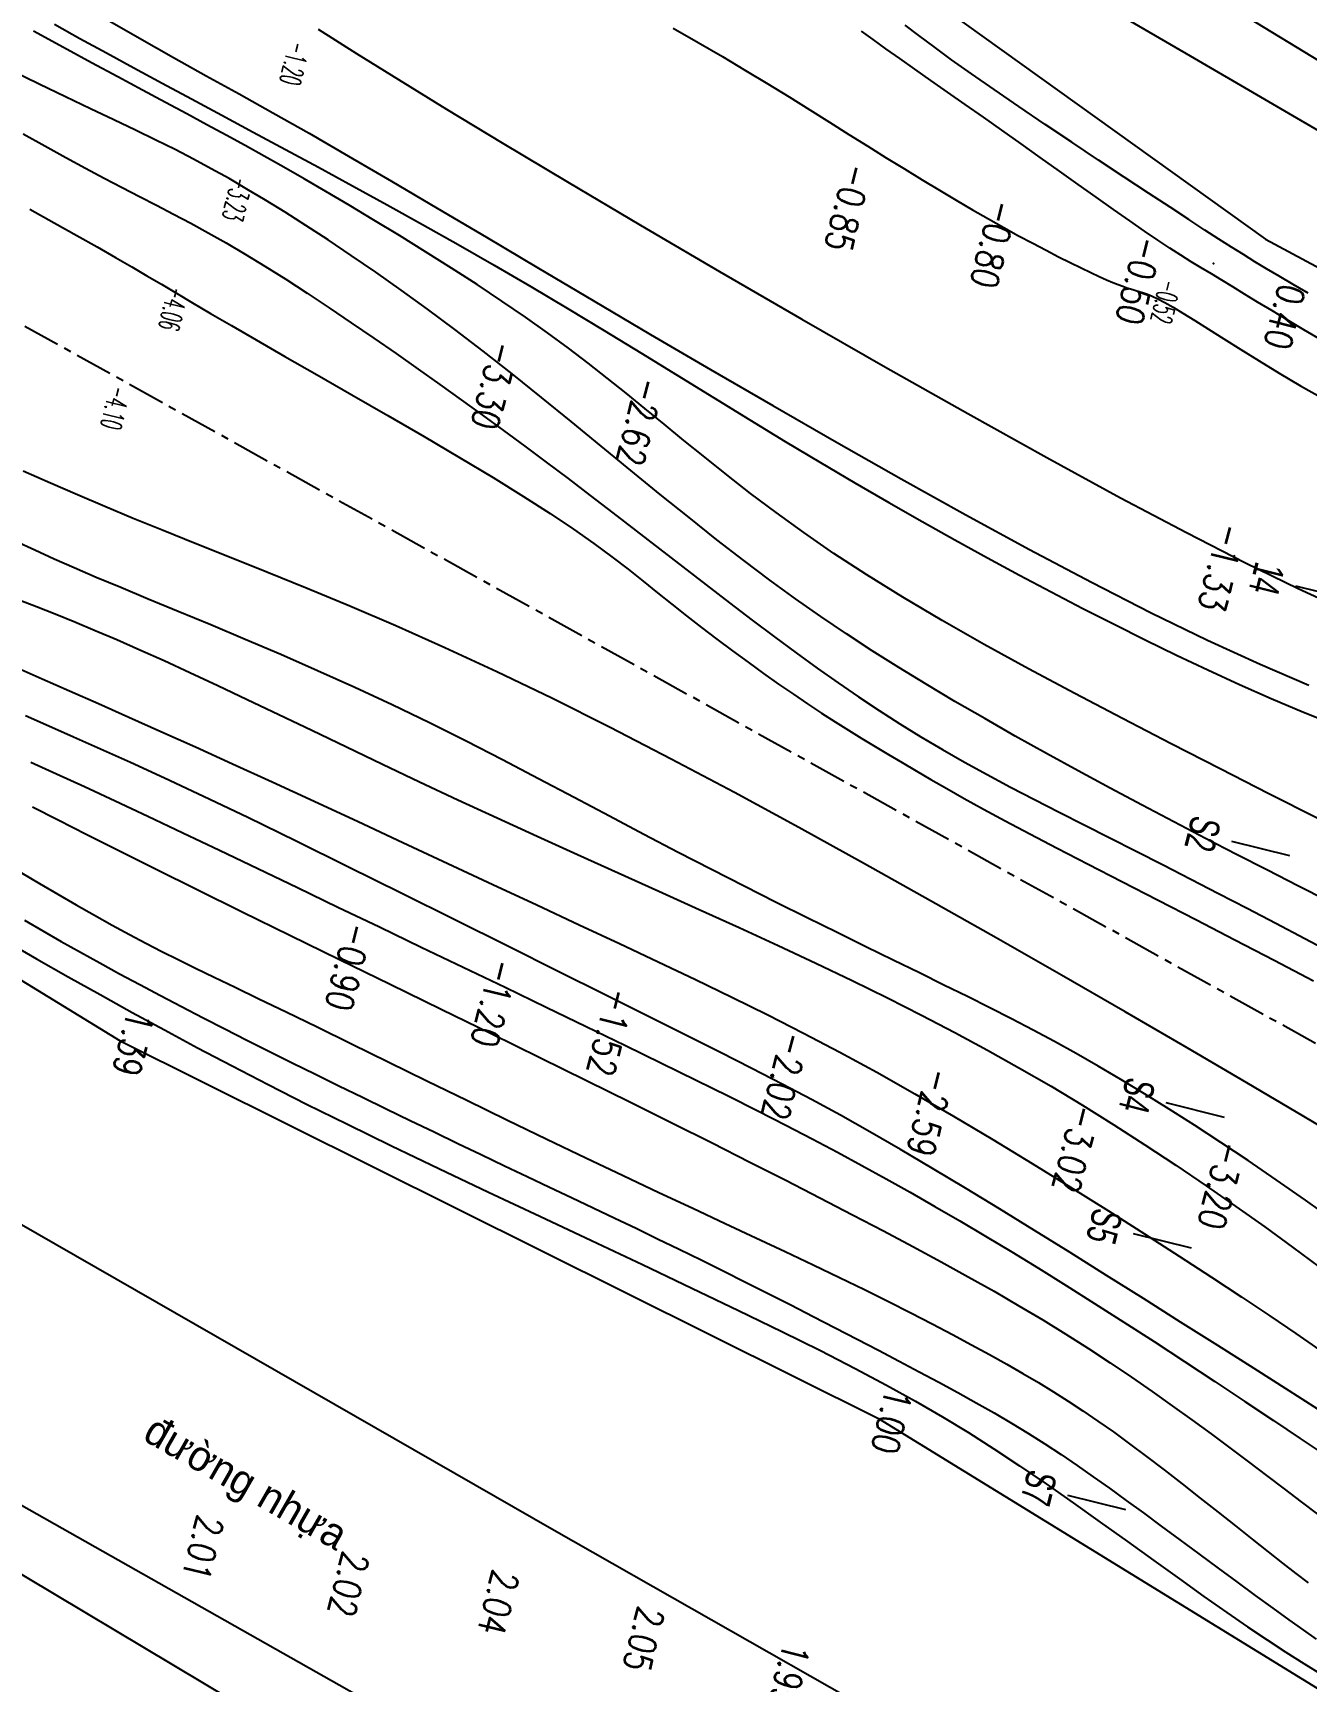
# Model space of a CAD drawing. Header units: metres. Extents: x 583412 to 583840, y 1186334 to 1187497.
# Drawn here: x 583562.7 to 583605.2, y 1186883.8 to 1186938.8 of the extents above; entities that cross this region are included whole.
import ezdxf
from ezdxf.enums import TextEntityAlignment as Align

# ---------------------------------------------------------------- set-up
doc = ezdxf.new("R2010")
doc.units = ezdxf.units.M
doc.header["$MEASUREMENT"] = 0
doc.linetypes.add('CENTER', pattern=[2, 1.25, -0.25, 0.25, -0.25])
for name, color, linetype in [('$For$Printing$', 7, 'Continuous'), ('1111DONG MUC', 2, 'Continuous'), ('cao do binh do', 4, 'Continuous'), ('CaoDoTN', 2, 'Continuous'), ('KS.leduongdat', 36, 'Continuous'), ('KS.leduongnhua', 4, 'Continuous'), ('KS.raoxay', 2, 'TUONG-KHKS'), ('ks.text ks', 7, 'Continuous'), ('KS_muong ao', 4, 'TALUYPHAI-KHKS'), ('TENCOCTUYEN', 1, 'Continuous'), ('Timluong', 1, 'CENTER')]:
    doc.layers.add(name, color=color, linetype=linetype)
doc.styles.add('ChuSo', font='vnsimple.shx')
doc.styles.add('KT3', font='VHARIALN.TTF', dxfattribs={"width": 0.8, "height": 1.5})
doc.styles.add('TENSONG', font='VAPTIMI.TTF')
doc.linetypes.add('TALUYPHAI-KHKS', pattern='A,5,[130,ltypeshp,S=5,R=0,X=0,Y=-5],10,[130,ltypeshp,S=5,R=0,X=0,Y=-5],10,[130,ltypeshp,S=10,R=0,X=0,Y=-10],5', length=30)
doc.linetypes.add('TALUYTRAI-KHKS', pattern='A,5,[130,ltypeshp,S=5,R=0,X=0,Y=5],10,[130,ltypeshp,S=5,R=0,X=0,Y=5],10,[130,ltypeshp,S=10,R=0,X=0,Y=10],5', length=30)
doc.linetypes.add('TUONG-KHKS', pattern='A,0.25,-0.1,[132,ltypeshp,S=0.1,R=0,X=-0.1,Y=0],-0.1,1', length=1.45)

msp = doc.modelspace()

# ---------------------------------------------------------------- linework, layer by layer
at = {"layer": '$For$Printing$', "color": 252}
for p, q in [((583563.722, 1186938.338), (583562.723, 1186938.884)), ((583565.037, 1186939.352), (583566.256, 1186938.647)), ((583584.054, 1186938.986), (583584.896, 1186938.506)), ((583592.249, 1186938.741), (583591.795, 1186939.087)), ((583564.661, 1186937.83), (583563.722, 1186938.338)), ((583566.256, 1186938.647), (583567.393, 1186938.005)), ((583584.896, 1186938.506), (583585.703, 1186938.035)), ((583592.759, 1186938.358), (583592.249, 1186938.741)), ((583593.34, 1186937.933), (583592.759, 1186938.358)), ((583565.539, 1186937.356), (583564.661, 1186937.83)), ((583567.393, 1186938.005), (583568.489, 1186937.395)), ((583585.703, 1186938.035), (583586.475, 1186937.576)), ((583594.004, 1186937.459), (583593.34, 1186937.933)), ((583566.36, 1186936.915), (583565.539, 1186937.356)), ((583568.489, 1186937.395), (583569.582, 1186936.789)), ((583586.475, 1186937.576), (583587.214, 1186937.127)), ((583594.76, 1186936.933), (583594.004, 1186937.459)), ((583567.124, 1186936.505), (583566.36, 1186936.915)), ((583569.582, 1186936.789), (583570.712, 1186936.159)), ((583587.214, 1186937.127), (583587.925, 1186936.689)), ((583587.925, 1186936.689), (583588.611, 1186936.262)), ((583595.587, 1186936.366), (583594.76, 1186936.933)), ((583567.836, 1186936.124), (583567.124, 1186936.505)), ((583568.508, 1186935.762), (583567.836, 1186936.124)), ((583570.712, 1186936.159), (583571.918, 1186935.476)), ((583588.611, 1186936.262), (583589.275, 1186935.846)), ((583596.461, 1186935.775), (583595.587, 1186936.366)), ((583569.154, 1186935.413), (583568.508, 1186935.762)), ((583589.275, 1186935.846), (583589.92, 1186935.44)), ((583597.355, 1186935.175), (583596.461, 1186935.775)), ((583562.377, 1186935.459), (583563.108, 1186935.053)), ((583563.108, 1186935.053), (583563.799, 1186934.672)), ((583569.787, 1186935.066), (583569.154, 1186935.413)), ((583570.422, 1186934.714), (583569.787, 1186935.066)), ((583571.918, 1186935.476), (583573.233, 1186934.717)), ((583589.92, 1186935.44), (583590.55, 1186935.045)), ((583590.55, 1186935.045), (583591.167, 1186934.66)), ((583598.245, 1186934.582), (583597.355, 1186935.175)), ((583563.799, 1186934.672), (583564.455, 1186934.316)), ((583571.073, 1186934.347), (583570.422, 1186934.714)), ((583573.233, 1186934.717), (583574.66, 1186933.882)), ((583591.167, 1186934.66), (583591.772, 1186934.286)), ((583599.105, 1186934.013), (583598.245, 1186934.582)), ((583564.455, 1186934.316), (583565.081, 1186933.982)), ((583565.081, 1186933.982), (583565.68, 1186933.668)), ((583571.754, 1186933.957), (583571.073, 1186934.347)), ((583572.478, 1186933.535), (583571.754, 1186933.957)), ((583574.66, 1186933.882), (583576.193, 1186932.977)), ((583591.772, 1186934.286), (583592.363, 1186933.925)), ((583592.363, 1186933.925), (583592.94, 1186933.577)), ((583599.909, 1186933.482), (583599.105, 1186934.013)), ((583565.68, 1186933.668), (583566.261, 1186933.368)), ((583566.261, 1186933.368), (583566.83, 1186933.074)), ((583573.256, 1186933.075), (583572.478, 1186933.535)), ((583592.94, 1186933.577), (583593.501, 1186933.242)), ((583600.632, 1186933.007), (583599.909, 1186933.482)), ((583566.83, 1186933.074), (583567.396, 1186932.779)), ((583567.396, 1186932.779), (583567.967, 1186932.476)), ((583574.077, 1186932.582), (583573.256, 1186933.075)), ((583576.193, 1186932.977), (583577.829, 1186932.007)), ((583593.501, 1186933.242), (583594.046, 1186932.923)), ((583594.046, 1186932.923), (583594.575, 1186932.618)), ((583601.256, 1186932.597), (583600.632, 1186933.007)), ((583567.967, 1186932.476), (583568.549, 1186932.158)), ((583574.928, 1186932.064), (583574.077, 1186932.582)), ((583594.575, 1186932.618), (583595.085, 1186932.33)), ((583595.085, 1186932.33), (583595.577, 1186932.059)), ((583601.793, 1186932.246), (583601.256, 1186932.597)), ((583602.262, 1186931.942), (583601.793, 1186932.246)), ((583568.549, 1186932.158), (583569.151, 1186931.817)), ((583569.151, 1186931.817), (583569.781, 1186931.447)), ((583575.795, 1186931.526), (583574.928, 1186932.064)), ((583577.829, 1186932.007), (583579.562, 1186930.978)), ((583595.577, 1186932.059), (583596.048, 1186931.806)), ((583596.048, 1186931.806), (583596.494, 1186931.572)), ((583602.683, 1186931.672), (583602.262, 1186931.942)), ((583603.074, 1186931.426), (583602.683, 1186931.672)), ((583569.781, 1186931.447), (583570.444, 1186931.041)), ((583576.663, 1186930.978), (583575.795, 1186931.526)), ((583596.494, 1186931.572), (583596.913, 1186931.356)), ((583596.913, 1186931.356), (583597.303, 1186931.161)), ((583597.303, 1186931.161), (583597.661, 1186930.986)), ((583603.456, 1186931.19), (583603.074, 1186931.426)), ((583603.847, 1186930.954), (583603.456, 1186931.19)), ((583570.444, 1186931.041), (583571.136, 1186930.604)), ((583571.136, 1186930.604), (583571.85, 1186930.141)), ((583577.518, 1186930.425), (583576.663, 1186930.978)), ((583579.562, 1186930.978), (583581.389, 1186929.895)), ((583597.661, 1186930.986), (583597.983, 1186930.832)), ((583597.983, 1186930.832), (583598.268, 1186930.7)), ((583598.268, 1186930.7), (583598.513, 1186930.591)), ((583598.513, 1186930.591), (583598.723, 1186930.501)), ((583604.267, 1186930.706), (583603.847, 1186930.954)), ((583604.732, 1186930.435), (583604.267, 1186930.706)), ((583571.85, 1186930.141), (583572.582, 1186929.656)), ((583578.347, 1186929.877), (583577.518, 1186930.425)), ((583598.723, 1186930.501), (583598.903, 1186930.428)), ((583598.903, 1186930.428), (583599.057, 1186930.37)), ((583599.057, 1186930.37), (583599.191, 1186930.322)), ((583599.191, 1186930.322), (583599.311, 1186930.284)), ((583599.311, 1186930.284), (583599.421, 1186930.251)), ((583599.421, 1186930.251), (583599.526, 1186930.221)), ((583599.526, 1186930.221), (583599.633, 1186930.191)), ((583599.633, 1186930.191), (583599.748, 1186930.154)), ((583599.748, 1186930.154), (583599.88, 1186930.106)), ((583599.88, 1186930.106), (583600.036, 1186930.04)), ((583600.036, 1186930.04), (583600.224, 1186929.95)), ((583605.239, 1186930.142), (583604.732, 1186930.435)), ((583572.582, 1186929.656), (583573.324, 1186929.155)), ((583579.134, 1186929.339), (583578.347, 1186929.877)), ((583581.389, 1186929.895), (583583.305, 1186928.765)), ((583600.224, 1186929.95), (583600.452, 1186929.829)), ((583600.452, 1186929.829), (583600.729, 1186929.673)), ((583600.729, 1186929.673), (583601.061, 1186929.475)), ((583601.061, 1186929.475), (583601.455, 1186929.231)), ((583573.324, 1186929.155), (583574.071, 1186928.644)), ((583579.871, 1186928.817), (583579.134, 1186929.339)), ((583601.455, 1186929.231), (583601.909, 1186928.943)), ((583601.909, 1186928.943), (583602.421, 1186928.619)), ((583574.071, 1186928.644), (583574.815, 1186928.127)), ((583580.564, 1186928.308), (583579.871, 1186928.817)), ((583583.305, 1186928.765), (583585.304, 1186927.593)), ((583602.421, 1186928.619), (583602.987, 1186928.262)), ((583574.815, 1186928.127), (583575.552, 1186927.61)), ((583581.224, 1186927.807), (583580.564, 1186928.308)), ((583602.987, 1186928.262), (583603.605, 1186927.879)), ((583603.605, 1186927.879), (583604.27, 1186927.474)), ((583575.552, 1186927.61), (583576.276, 1186927.097)), ((583581.861, 1186927.308), (583581.224, 1186927.807)), ((583582.488, 1186926.806), (583581.861, 1186927.308)), ((583585.304, 1186927.593), (583587.379, 1186926.387)), ((583604.27, 1186927.474), (583604.98, 1186927.053)), ((583576.276, 1186927.097), (583576.989, 1186926.586)), ((583583.116, 1186926.296), (583582.488, 1186926.806)), ((583604.98, 1186927.053), (583605.732, 1186926.622)), ((583576.989, 1186926.586), (583577.697, 1186926.074)), ((583583.754, 1186925.773), (583583.116, 1186926.296)), ((583587.379, 1186926.387), (583589.507, 1186925.164)), ((583577.697, 1186926.074), (583578.403, 1186925.557)), ((583584.415, 1186925.23), (583583.754, 1186925.773)), ((583578.403, 1186925.557), (583579.112, 1186925.034)), ((583585.109, 1186924.665), (583584.415, 1186925.23)), ((583589.507, 1186925.164), (583591.661, 1186923.944)), ((583579.112, 1186925.034), (583579.826, 1186924.5)), ((583585.846, 1186924.075), (583585.109, 1186924.665)), ((583579.826, 1186924.5), (583580.552, 1186923.954)), ((583586.636, 1186923.459), (583585.846, 1186924.075)), ((583580.552, 1186923.954), (583581.292, 1186923.39)), ((583587.489, 1186922.819), (583586.636, 1186923.459)), ((583591.661, 1186923.944), (583593.815, 1186922.746)), ((583581.292, 1186923.39), (583582.049, 1186922.809)), ((583582.049, 1186922.809), (583582.82, 1186922.214)), ((583588.414, 1186922.152), (583587.489, 1186922.819)), ((583593.815, 1186922.746), (583595.94, 1186921.589)), ((583562.765, 1186921.561), (583562.132, 1186921.857)), ((583582.82, 1186922.214), (583583.6, 1186921.611)), ((583589.421, 1186921.459), (583588.414, 1186922.152)), ((583563.409, 1186921.269), (583562.765, 1186921.561)), ((583564.085, 1186920.971), (583563.409, 1186921.269)), ((583583.6, 1186921.611), (583584.382, 1186921.005)), ((583590.52, 1186920.739), (583589.421, 1186921.459)), ((583595.94, 1186921.589), (583598.011, 1186920.493)), ((583564.82, 1186920.657), (583564.085, 1186920.971)), ((583584.382, 1186921.005), (583585.163, 1186920.403)), ((583591.72, 1186919.992), (583590.52, 1186920.739)), ((583565.635, 1186920.314), (583564.82, 1186920.657)), ((583566.55, 1186919.934), (583565.635, 1186920.314)), ((583585.163, 1186920.403), (583585.936, 1186919.809)), ((583598.011, 1186920.493), (583600.001, 1186919.477)), ((583567.555, 1186919.519), (583566.55, 1186919.934)), ((583585.936, 1186919.809), (583586.697, 1186919.23)), ((583593.028, 1186919.218), (583591.72, 1186919.992)), ((583568.637, 1186919.069), (583567.555, 1186919.519)), ((583569.781, 1186918.588), (583568.637, 1186919.069)), ((583586.697, 1186919.23), (583587.44, 1186918.672)), ((583594.43, 1186918.421), (583593.028, 1186919.218)), ((583600.001, 1186919.477), (583601.883, 1186918.561)), ((583570.972, 1186918.079), (583569.781, 1186918.588)), ((583587.44, 1186918.672), (583588.161, 1186918.138)), ((583601.883, 1186918.561), (583603.635, 1186917.759)), ((583572.197, 1186917.543), (583570.972, 1186918.079)), ((583588.161, 1186918.138), (583588.866, 1186917.627)), ((583595.911, 1186917.606), (583594.43, 1186918.421)), ((583562.116, 1186917.669), (583563.009, 1186917.274)), ((583573.44, 1186916.983), (583572.197, 1186917.543)), ((583588.866, 1186917.627), (583589.558, 1186917.137)), ((583597.455, 1186916.778), (583595.911, 1186917.606)), ((583603.635, 1186917.759), (583605.259, 1186917.063)), ((583563.009, 1186917.274), (583563.929, 1186916.868)), ((583563.929, 1186916.868), (583564.889, 1186916.444)), ((583574.687, 1186916.402), (583573.44, 1186916.983)), ((583589.558, 1186917.137), (583590.244, 1186916.665)), ((583564.889, 1186916.444), (583565.9, 1186915.996)), ((583575.927, 1186915.802), (583574.687, 1186916.402)), ((583590.244, 1186916.665), (583590.929, 1186916.209)), ((583599.044, 1186915.942), (583597.455, 1186916.778)), ((583565.9, 1186915.996), (583566.974, 1186915.517)), ((583577.155, 1186915.188), (583575.927, 1186915.802)), ((583590.929, 1186916.209), (583591.619, 1186915.766)), ((583591.619, 1186915.766), (583592.32, 1186915.334)), ((583600.664, 1186915.104), (583599.044, 1186915.942)), ((583566.974, 1186915.517), (583568.123, 1186915.001)), ((583578.371, 1186914.565), (583577.155, 1186915.188)), ((583592.32, 1186915.334), (583593.036, 1186914.909)), ((583568.123, 1186915.001), (583569.358, 1186914.44)), ((583593.036, 1186914.909), (583593.772, 1186914.49)), ((583602.297, 1186914.268), (583600.664, 1186915.104)), ((583562.636, 1186914.493), (583563.496, 1186914.103)), ((583563.496, 1186914.103), (583564.431, 1186913.674)), ((583569.358, 1186914.44), (583570.685, 1186913.833)), ((583579.572, 1186913.938), (583578.371, 1186914.565)), ((583593.772, 1186914.49), (583594.53, 1186914.075)), ((583594.53, 1186914.075), (583595.308, 1186913.66)), ((583603.928, 1186913.439), (583602.297, 1186914.268)), ((583564.431, 1186913.674), (583565.448, 1186913.2)), ((583570.685, 1186913.833), (583572.089, 1186913.185)), ((583580.759, 1186913.311), (583579.572, 1186913.938)), ((583595.308, 1186913.66), (583596.108, 1186913.244)), ((583565.448, 1186913.2), (583566.543, 1186912.685)), ((583572.089, 1186913.185), (583573.548, 1186912.509)), ((583581.93, 1186912.689), (583580.759, 1186913.311)), ((583596.108, 1186913.244), (583596.927, 1186912.823)), ((583605.539, 1186912.623), (583603.928, 1186913.439)), ((583566.543, 1186912.685), (583567.706, 1186912.133)), ((583573.548, 1186912.509), (583575.041, 1186911.814)), ((583583.084, 1186912.078), (583581.93, 1186912.689)), ((583596.927, 1186912.823), (583597.767, 1186912.397)), ((583567.706, 1186912.133), (583568.93, 1186911.549)), ((583584.22, 1186911.481), (583583.084, 1186912.078)), ((583597.767, 1186912.397), (583598.626, 1186911.963)), ((583598.626, 1186911.963), (583599.505, 1186911.517)), ((583568.93, 1186911.549), (583570.206, 1186910.938)), ((583575.041, 1186911.814), (583576.546, 1186911.111)), ((583585.335, 1186910.904), (583584.22, 1186911.481)), ((583599.505, 1186911.517), (583600.403, 1186911.059)), ((583562.328, 1186910.8), (583562.929, 1186910.446)), ((583570.206, 1186910.938), (583571.525, 1186910.305)), ((583576.546, 1186911.111), (583578.042, 1186910.411)), ((583586.427, 1186910.347), (583585.335, 1186910.904)), ((583600.403, 1186911.059), (583601.319, 1186910.589)), ((583562.929, 1186910.446), (583563.54, 1186910.088)), ((583571.525, 1186910.305), (583572.88, 1186909.654)), ((583578.042, 1186910.411), (583579.508, 1186909.725)), ((583587.492, 1186909.81), (583586.427, 1186910.347)), ((583601.319, 1186910.589), (583602.251, 1186910.108)), ((583563.54, 1186910.088), (583564.153, 1186909.733)), ((583564.153, 1186909.733), (583564.759, 1186909.386)), ((583579.508, 1186909.725), (583580.922, 1186909.064)), ((583588.525, 1186909.295), (583587.492, 1186909.81)), ((583602.251, 1186910.108), (583603.198, 1186909.616)), ((583564.759, 1186909.386), (583565.352, 1186909.053)), ((583572.88, 1186909.654), (583574.26, 1186908.991)), ((583589.523, 1186908.801), (583588.525, 1186909.295)), ((583603.198, 1186909.616), (583604.158, 1186909.113)), ((583565.352, 1186909.053), (583565.922, 1186908.74)), ((583565.922, 1186908.74), (583566.466, 1186908.45)), ((583574.26, 1186908.991), (583575.657, 1186908.32)), ((583580.922, 1186909.064), (583582.269, 1186908.434)), ((583590.483, 1186908.33), (583589.523, 1186908.801)), ((583604.158, 1186909.113), (583605.13, 1186908.602)), ((583605.13, 1186908.602), (583606.111, 1186908.082)), ((583561.786, 1186908.525), (583562.821, 1186907.931)), ((583566.466, 1186908.45), (583567.001, 1186908.175)), ((583567.001, 1186908.175), (583567.547, 1186907.902)), ((583575.657, 1186908.32), (583577.06, 1186907.646)), ((583582.269, 1186908.434), (583583.557, 1186907.829)), ((583591.399, 1186907.882), (583590.483, 1186908.33)), ((583562.821, 1186907.931), (583563.877, 1186907.331)), ((583567.547, 1186907.902), (583568.123, 1186907.619)), ((583568.123, 1186907.619), (583568.751, 1186907.316)), ((583577.06, 1186907.646), (583578.453, 1186906.977)), ((583583.557, 1186907.829), (583584.801, 1186907.238)), ((583592.269, 1186907.456), (583591.399, 1186907.882)), ((583563.877, 1186907.331), (583564.943, 1186906.733)), ((583568.751, 1186907.316), (583569.452, 1186906.979)), ((583569.452, 1186906.979), (583570.245, 1186906.597)), ((583578.453, 1186906.977), (583579.824, 1186906.316)), ((583584.801, 1186907.238), (583586.014, 1186906.651)), ((583593.09, 1186907.053), (583592.269, 1186907.456)), ((583593.87, 1186906.667), (583593.09, 1186907.053)), ((583564.943, 1186906.733), (583566.011, 1186906.142)), ((583570.245, 1186906.597), (583571.151, 1186906.158)), ((583586.014, 1186906.651), (583587.211, 1186906.059)), ((583594.619, 1186906.292), (583593.87, 1186906.667)), ((583566.011, 1186906.142), (583567.091, 1186905.553)), ((583571.151, 1186906.158), (583572.184, 1186905.655)), ((583579.824, 1186906.316), (583581.16, 1186905.671)), ((583587.211, 1186906.059), (583588.406, 1186905.45)), ((583595.347, 1186905.921), (583594.619, 1186906.292)), ((583596.062, 1186905.548), (583595.347, 1186905.921)), ((583567.091, 1186905.553), (583568.199, 1186904.959)), ((583572.184, 1186905.655), (583573.326, 1186905.096)), ((583581.16, 1186905.671), (583582.448, 1186905.046)), ((583588.406, 1186905.45), (583589.613, 1186904.814)), ((583596.774, 1186905.165), (583596.062, 1186905.548)), ((583568.199, 1186904.959), (583569.349, 1186904.354)), ((583573.326, 1186905.096), (583574.554, 1186904.493)), ((583582.448, 1186905.046), (583583.674, 1186904.448)), ((583589.613, 1186904.814), (583590.847, 1186904.142)), ((583597.494, 1186904.767), (583596.774, 1186905.165)), ((583598.231, 1186904.347), (583597.494, 1186904.767)), ((583569.349, 1186904.354), (583570.556, 1186903.731)), ((583574.554, 1186904.493), (583575.844, 1186903.861)), ((583583.674, 1186904.448), (583584.826, 1186903.882)), ((583598.993, 1186903.899), (583598.231, 1186904.347)), ((583570.556, 1186903.731), (583571.835, 1186903.083)), ((583575.844, 1186903.861), (583577.172, 1186903.211)), ((583584.826, 1186903.882), (583585.893, 1186903.352)), ((583590.847, 1186904.142), (583592.117, 1186903.426)), ((583599.782, 1186903.421), (583598.993, 1186903.899)), ((583571.835, 1186903.083), (583573.2, 1186902.405)), ((583577.172, 1186903.211), (583578.514, 1186902.557)), ((583585.893, 1186903.352), (583586.885, 1186902.853)), ((583592.117, 1186903.426), (583593.413, 1186902.673)), ((583600.599, 1186902.913), (583599.782, 1186903.421)), ((583578.514, 1186902.557), (583579.846, 1186901.912)), ((583586.885, 1186902.853), (583587.814, 1186902.378)), ((583593.413, 1186902.673), (583594.721, 1186901.895)), ((583601.445, 1186902.373), (583600.599, 1186902.913)), ((583573.2, 1186902.405), (583574.668, 1186901.689)), ((583587.814, 1186902.378), (583588.694, 1186901.921)), ((583602.322, 1186901.801), (583601.445, 1186902.373)), ((583574.668, 1186901.689), (583576.244, 1186900.931)), ((583579.846, 1186901.912), (583581.144, 1186901.287)), ((583588.694, 1186901.921), (583589.536, 1186901.475)), ((583589.536, 1186901.475), (583590.354, 1186901.033)), ((583594.721, 1186901.895), (583596.026, 1186901.103)), ((583603.23, 1186901.194), (583602.322, 1186901.801)), ((583576.244, 1186900.931), (583577.902, 1186900.143)), ((583581.144, 1186901.287), (583582.388, 1186900.695)), ((583590.354, 1186901.033), (583591.16, 1186900.589)), ((583596.026, 1186901.103), (583597.314, 1186900.307)), ((583604.169, 1186900.554), (583603.23, 1186901.194)), ((583582.388, 1186900.695), (583583.576, 1186900.134)), ((583591.16, 1186900.589), (583591.968, 1186900.136)), ((583605.142, 1186899.877), (583604.169, 1186900.554)), ((583577.902, 1186900.143), (583579.609, 1186899.337)), ((583583.576, 1186900.134), (583584.709, 1186899.602)), ((583591.968, 1186900.136), (583592.787, 1186899.667)), ((583597.314, 1186900.307), (583598.572, 1186899.518)), ((583606.146, 1186899.166), (583605.142, 1186899.877)), ((583579.609, 1186899.337), (583581.331, 1186898.525)), ((583584.709, 1186899.602), (583585.789, 1186899.097)), ((583592.787, 1186899.667), (583593.623, 1186899.181)), ((583598.572, 1186899.518), (583599.783, 1186898.747)), ((583585.789, 1186899.097), (583586.817, 1186898.617)), ((583593.623, 1186899.181), (583594.476, 1186898.675)), ((583594.476, 1186898.675), (583595.35, 1186898.149)), ((583599.783, 1186898.747), (583600.935, 1186898.005)), ((583581.331, 1186898.525), (583583.032, 1186897.722)), ((583586.817, 1186898.617), (583587.795, 1186898.158)), ((583587.795, 1186898.158), (583588.725, 1186897.719)), ((583595.35, 1186898.149), (583596.246, 1186897.601)), ((583583.032, 1186897.722), (583584.68, 1186896.941)), ((583588.725, 1186897.719), (583589.607, 1186897.297)), ((583596.246, 1186897.601), (583597.167, 1186897.029)), ((583600.935, 1186898.005), (583602.015, 1186897.301)), ((583589.607, 1186897.297), (583590.444, 1186896.889)), ((583597.167, 1186897.029), (583598.115, 1186896.431)), ((583602.015, 1186897.301), (583603.023, 1186896.637)), ((583584.68, 1186896.941), (583586.24, 1186896.194)), ((583590.444, 1186896.889), (583591.237, 1186896.495)), ((583591.237, 1186896.495), (583591.988, 1186896.115)), ((583603.023, 1186896.637), (583603.959, 1186896.01)), ((583586.24, 1186896.194), (583587.678, 1186895.495)), ((583591.988, 1186896.115), (583592.699, 1186895.748)), ((583598.115, 1186896.431), (583599.091, 1186895.807)), ((583603.959, 1186896.01), (583604.826, 1186895.422)), ((583587.678, 1186895.495), (583588.969, 1186894.852)), ((583592.699, 1186895.748), (583593.372, 1186895.393)), ((583593.372, 1186895.393), (583594.009, 1186895.051)), ((583599.091, 1186895.807), (583600.095, 1186895.156)), ((583604.826, 1186895.422), (583605.625, 1186894.87)), ((583588.969, 1186894.852), (583590.128, 1186894.259)), ((583594.009, 1186895.051), (583594.611, 1186894.72)), ((583600.095, 1186895.156), (583601.113, 1186894.49)), ((583594.611, 1186894.72), (583595.181, 1186894.4)), ((583595.181, 1186894.4), (583595.721, 1186894.09)), ((583601.113, 1186894.49), (583602.127, 1186893.82)), ((583590.128, 1186894.259), (583591.178, 1186893.7)), ((583595.721, 1186894.09), (583596.237, 1186893.785)), ((583596.237, 1186893.785), (583596.738, 1186893.479)), ((583602.127, 1186893.82), (583603.12, 1186893.16)), ((583591.178, 1186893.7), (583592.142, 1186893.166)), ((583596.738, 1186893.479), (583597.232, 1186893.167)), ((583592.142, 1186893.166), (583593.044, 1186892.642)), ((583593.044, 1186892.642), (583593.907, 1186892.116)), ((583597.232, 1186893.167), (583597.725, 1186892.844)), ((583597.725, 1186892.844), (583598.225, 1186892.503)), ((583603.12, 1186893.16), (583604.075, 1186892.522)), ((583593.907, 1186892.116), (583594.755, 1186891.576)), ((583598.225, 1186892.503), (583598.741, 1186892.139)), ((583598.741, 1186892.139), (583599.279, 1186891.747)), ((583604.075, 1186892.522), (583604.973, 1186891.919)), ((583594.755, 1186891.576), (583595.611, 1186891.009)), ((583599.279, 1186891.747), (583599.846, 1186891.323)), ((583604.973, 1186891.919), (583605.798, 1186891.364)), ((583595.611, 1186891.009), (583596.493, 1186890.407)), ((583599.846, 1186891.323), (583600.433, 1186890.873)), ((583600.433, 1186890.873), (583601.033, 1186890.408)), ((583596.493, 1186890.407), (583597.395, 1186889.778)), ((583601.033, 1186890.408), (583601.636, 1186889.934)), ((583601.636, 1186889.934), (583602.233, 1186889.462)), ((583597.395, 1186889.778), (583598.303, 1186889.134)), ((583602.233, 1186889.462), (583602.815, 1186889.001)), ((583598.303, 1186889.134), (583599.206, 1186888.487)), ((583602.815, 1186889.001), (583603.373, 1186888.558)), ((583599.206, 1186888.487), (583600.092, 1186887.849)), ((583603.373, 1186888.558), (583603.898, 1186888.143)), ((583600.092, 1186887.849), (583600.948, 1186887.233)), ((583603.898, 1186888.143), (583604.383, 1186887.763)), ((583604.383, 1186887.763), (583604.829, 1186887.416)), ((583600.948, 1186887.233), (583601.761, 1186886.651)), ((583604.829, 1186887.416), (583605.239, 1186887.1)), ((583601.761, 1186886.651), (583602.521, 1186886.115)), ((583602.521, 1186886.115), (583603.218, 1186885.634)), ((583603.218, 1186885.634), (583603.868, 1186885.198)), ((583603.868, 1186885.198), (583604.487, 1186884.795)), ((583604.487, 1186884.795), (583605.094, 1186884.413)), ((583605.094, 1186884.413), (583605.707, 1186884.039))]:
    msp.add_line(p, q, dxfattribs=at)
at = {"layer": '$For$Printing$', "color": 40}
for p, q in [((583563.425, 1186939.113), (583564.274, 1186938.641)), ((583572.223, 1186938.948), (583573.502, 1186938.139)), ((583590.728, 1186938.602), (583590.341, 1186938.882)), ((583564.274, 1186938.641), (583565.155, 1186938.156)), ((583591.154, 1186938.297), (583590.728, 1186938.602)), ((583591.62, 1186937.967), (583591.154, 1186938.297)), ((583565.155, 1186938.156), (583566.068, 1186937.659)), ((583573.502, 1186938.139), (583574.902, 1186937.266)), ((583592.121, 1186937.616), (583591.62, 1186937.967)), ((583562.91, 1186937.113), (583561.977, 1186937.567)), ((583566.068, 1186937.659), (583567.014, 1186937.148)), ((583574.902, 1186937.266), (583576.495, 1186936.286)), ((583592.653, 1186937.243), (583592.121, 1186937.616)), ((583593.213, 1186936.851), (583592.653, 1186937.243)), ((583563.793, 1186936.691), (583562.91, 1186937.113)), ((583564.624, 1186936.298), (583563.793, 1186936.691)), ((583567.014, 1186937.148), (583567.993, 1186936.622)), ((583567.993, 1186936.622), (583569.004, 1186936.079)), ((583593.797, 1186936.442), (583593.213, 1186936.851)), ((583565.403, 1186935.929), (583564.624, 1186936.298)), ((583569.004, 1186936.079), (583570.048, 1186935.519)), ((583576.495, 1186936.286), (583578.356, 1186935.158)), ((583594.403, 1186936.017), (583593.797, 1186936.442)), ((583566.131, 1186935.581), (583565.403, 1186935.929)), ((583566.81, 1186935.251), (583566.131, 1186935.581)), ((583570.048, 1186935.519), (583571.125, 1186934.94)), ((583595.025, 1186935.578), (583594.403, 1186936.017)), ((583595.66, 1186935.127), (583595.025, 1186935.578)), ((583567.448, 1186934.931), (583566.81, 1186935.251)), ((583578.356, 1186935.158), (583580.532, 1186933.856)), ((583596.301, 1186934.671), (583595.66, 1186935.127)), ((583568.059, 1186934.614), (583567.448, 1186934.931)), ((583568.654, 1186934.294), (583568.059, 1186934.614)), ((583571.125, 1186934.94), (583572.231, 1186934.341)), ((583596.938, 1186934.216), (583596.301, 1186934.671)), ((583569.245, 1186933.964), (583568.654, 1186934.294)), ((583569.845, 1186933.616), (583569.245, 1186933.964)), ((583572.231, 1186934.341), (583573.363, 1186933.725)), ((583597.563, 1186933.77), (583596.938, 1186934.216)), ((583570.464, 1186933.244), (583569.845, 1186933.616)), ((583573.363, 1186933.725), (583574.519, 1186933.089)), ((583580.532, 1186933.856), (583582.974, 1186932.411)), ((583598.168, 1186933.34), (583597.563, 1186933.77)), ((583598.745, 1186932.932), (583598.168, 1186933.34)), ((583562.604, 1186932.941), (583563.418, 1186932.488)), ((583571.117, 1186932.84), (583570.464, 1186933.244)), ((583571.811, 1186932.399), (583571.117, 1186932.84)), ((583574.519, 1186933.089), (583575.694, 1186932.435)), ((583599.285, 1186932.554), (583598.745, 1186932.932)), ((583563.418, 1186932.488), (583564.167, 1186932.068)), ((583572.547, 1186931.919), (583571.811, 1186932.399)), ((583575.694, 1186932.435), (583576.886, 1186931.762)), ((583582.974, 1186932.411), (583585.606, 1186930.868)), ((583599.779, 1186932.213), (583599.285, 1186932.554)), ((583564.167, 1186932.068), (583564.85, 1186931.683)), ((583564.85, 1186931.683), (583565.463, 1186931.333)), ((583573.324, 1186931.4), (583572.547, 1186931.919)), ((583576.886, 1186931.762), (583578.091, 1186931.071)), ((583600.223, 1186931.912), (583599.779, 1186932.213)), ((583600.623, 1186931.648), (583600.223, 1186931.912)), ((583565.463, 1186931.333), (583566.009, 1186931.017)), ((583574.137, 1186930.842), (583573.324, 1186931.4)), ((583600.992, 1186931.41), (583600.623, 1186931.648)), ((583601.338, 1186931.192), (583600.992, 1186931.41)), ((583601.673, 1186930.986), (583601.338, 1186931.192)), ((583566.009, 1186931.017), (583566.51, 1186930.723)), ((583566.51, 1186930.723), (583566.995, 1186930.436)), ((583574.986, 1186930.244), (583574.137, 1186930.842)), ((583578.091, 1186931.071), (583579.306, 1186930.362)), ((583585.606, 1186930.868), (583588.352, 1186929.275)), ((583602.009, 1186930.782), (583601.673, 1186930.986)), ((583602.354, 1186930.573), (583602.009, 1186930.782)), ((583602.72, 1186930.352), (583602.354, 1186930.573)), ((583566.995, 1186930.436), (583567.491, 1186930.14)), ((583567.491, 1186930.14), (583568.026, 1186929.822)), ((583575.867, 1186929.606), (583574.986, 1186930.244)), ((583579.306, 1186930.362), (583580.527, 1186929.636)), ((583603.117, 1186930.11), (583602.72, 1186930.352)), ((583603.55, 1186929.846), (583603.117, 1186930.11)), ((583568.026, 1186929.822), (583568.628, 1186929.466)), ((583576.78, 1186928.927), (583575.867, 1186929.606)), ((583580.527, 1186929.636), (583581.752, 1186928.896)), ((583604.021, 1186929.56), (583603.55, 1186929.846)), ((583604.535, 1186929.251), (583604.021, 1186929.56)), ((583568.628, 1186929.466), (583569.326, 1186929.058)), ((583569.326, 1186929.058), (583570.147, 1186928.582)), ((583577.72, 1186928.208), (583576.78, 1186928.927)), ((583588.352, 1186929.275), (583591.137, 1186927.677)), ((583605.095, 1186928.918), (583604.535, 1186929.251)), ((583605.705, 1186928.561), (583605.095, 1186928.918)), ((583570.147, 1186928.582), (583571.109, 1186928.03)), ((583581.752, 1186928.896), (583582.976, 1186928.15)), ((583571.109, 1186928.03), (583572.186, 1186927.413)), ((583578.685, 1186927.45), (583577.72, 1186928.208)), ((583582.976, 1186928.15), (583584.196, 1186927.401)), ((583572.186, 1186927.413), (583573.343, 1186926.75)), ((583579.668, 1186926.661), (583578.685, 1186927.45)), ((583584.196, 1186927.401), (583585.409, 1186926.655)), ((583591.137, 1186927.677), (583593.886, 1186926.121)), ((583573.343, 1186926.75), (583574.543, 1186926.058)), ((583580.662, 1186925.854), (583579.668, 1186926.661)), ((583585.409, 1186926.655), (583586.611, 1186925.918)), ((583574.543, 1186926.058), (583575.752, 1186925.355)), ((583581.659, 1186925.038), (583580.662, 1186925.854)), ((583586.611, 1186925.918), (583587.798, 1186925.195)), ((583593.886, 1186926.121), (583596.524, 1186924.652)), ((583575.752, 1186925.355), (583576.933, 1186924.658)), ((583587.798, 1186925.195), (583588.968, 1186924.492)), ((583576.933, 1186924.658), (583578.05, 1186923.987)), ((583582.65, 1186924.226), (583581.659, 1186925.038)), ((583596.524, 1186924.652), (583598.974, 1186923.316)), ((583563.288, 1186923.802), (583562.383, 1186924.205)), ((583578.05, 1186923.987), (583579.067, 1186923.358)), ((583583.629, 1186923.427), (583582.65, 1186924.226)), ((583588.968, 1186924.492), (583590.117, 1186923.812)), ((583564.188, 1186923.41), (583563.288, 1186923.802)), ((583584.587, 1186922.653), (583583.629, 1186923.427)), ((583590.117, 1186923.812), (583591.247, 1186923.155)), ((583565.102, 1186923.021), (583564.188, 1186923.41)), ((583566.048, 1186922.627), (583565.102, 1186923.021)), ((583579.067, 1186923.358), (583579.959, 1186922.784)), ((583591.247, 1186923.155), (583592.359, 1186922.52)), ((583598.974, 1186923.316), (583601.179, 1186922.151)), ((583567.046, 1186922.219), (583566.048, 1186922.627)), ((583579.959, 1186922.784), (583580.734, 1186922.262)), ((583585.517, 1186921.915), (583584.587, 1186922.653)), ((583592.359, 1186922.52), (583593.455, 1186921.906)), ((583568.113, 1186921.789), (583567.046, 1186922.219)), ((583569.266, 1186921.33), (583568.113, 1186921.789)), ((583580.734, 1186922.262), (583581.412, 1186921.784)), ((583581.412, 1186921.784), (583582.011, 1186921.342)), ((583586.414, 1186921.222), (583585.517, 1186921.915)), ((583593.455, 1186921.906), (583594.537, 1186921.31)), ((583601.179, 1186922.151), (583603.146, 1186921.147)), ((583570.51, 1186920.833), (583569.266, 1186921.33)), ((583582.011, 1186921.342), (583582.552, 1186920.926)), ((583587.285, 1186920.568), (583586.414, 1186921.222)), ((583594.537, 1186921.31), (583595.607, 1186920.732)), ((583571.847, 1186920.29), (583570.51, 1186920.833)), ((583582.552, 1186920.926), (583583.053, 1186920.53)), ((583595.607, 1186920.732), (583596.667, 1186920.171)), ((583603.146, 1186921.147), (583604.903, 1186920.288)), ((583573.28, 1186919.694), (583571.847, 1186920.29)), ((583583.053, 1186920.53), (583583.533, 1186920.143)), ((583583.533, 1186920.143), (583584.011, 1186919.76)), ((583588.139, 1186919.946), (583587.285, 1186920.568)), ((583596.667, 1186920.171), (583597.718, 1186919.623)), ((583604.903, 1186920.288), (583606.473, 1186919.556)), ((583562.215, 1186919.916), (583562.824, 1186919.685)), ((583562.824, 1186919.685), (583563.45, 1186919.439)), ((583574.811, 1186919.037), (583573.28, 1186919.694)), ((583584.011, 1186919.76), (583584.503, 1186919.372)), ((583588.986, 1186919.351), (583588.139, 1186919.946)), ((583597.718, 1186919.623), (583598.763, 1186919.09)), ((583563.45, 1186919.439), (583564.103, 1186919.174)), ((583564.103, 1186919.174), (583564.786, 1186918.889)), ((583576.442, 1186918.311), (583574.811, 1186919.037)), ((583584.503, 1186919.372), (583585.007, 1186918.981)), ((583589.837, 1186918.775), (583588.986, 1186919.351)), ((583598.763, 1186919.09), (583599.805, 1186918.569)), ((583564.786, 1186918.889), (583565.506, 1186918.579)), ((583565.506, 1186918.579), (583566.268, 1186918.243)), ((583585.007, 1186918.981), (583585.52, 1186918.591)), ((583585.52, 1186918.591), (583586.038, 1186918.204)), ((583590.699, 1186918.21), (583589.837, 1186918.775)), ((583599.805, 1186918.569), (583600.847, 1186918.062)), ((583566.268, 1186918.243), (583567.079, 1186917.878)), ((583578.177, 1186917.509), (583576.442, 1186918.311)), ((583586.038, 1186918.204), (583586.555, 1186917.824)), ((583591.584, 1186917.65), (583590.699, 1186918.21)), ((583600.847, 1186918.062), (583601.891, 1186917.568)), ((583567.079, 1186917.878), (583567.944, 1186917.481)), ((583567.944, 1186917.481), (583568.868, 1186917.049)), ((583580.017, 1186916.623), (583578.177, 1186917.509)), ((583586.555, 1186917.824), (583587.069, 1186917.454)), ((583587.069, 1186917.454), (583587.574, 1186917.098)), ((583592.501, 1186917.088), (583591.584, 1186917.65)), ((583601.891, 1186917.568), (583602.943, 1186917.087)), ((583568.868, 1186917.049), (583569.855, 1186916.582)), ((583587.574, 1186917.098), (583588.066, 1186916.757)), ((583593.457, 1186916.519), (583592.501, 1186917.088)), ((583602.943, 1186917.087), (583604.003, 1186916.619)), ((583569.855, 1186916.582), (583570.903, 1186916.081)), ((583581.962, 1186915.648), (583580.017, 1186916.623)), ((583588.066, 1186916.757), (583588.542, 1186916.435)), ((583588.542, 1186916.435), (583589.005, 1186916.13)), ((583594.448, 1186915.942), (583593.457, 1186916.519)), ((583604.003, 1186916.619), (583605.076, 1186916.164)), ((583563.237, 1186915.687), (583562.453, 1186916.031)), ((583570.903, 1186916.081), (583572.007, 1186915.553)), ((583589.005, 1186916.13), (583589.457, 1186915.838)), ((583589.457, 1186915.838), (583589.903, 1186915.556)), ((583595.467, 1186915.362), (583594.448, 1186915.942)), ((583605.076, 1186916.164), (583606.165, 1186915.722)), ((583564.064, 1186915.325), (583563.237, 1186915.687)), ((583564.964, 1186914.927), (583564.064, 1186915.325)), ((583572.007, 1186915.553), (583573.161, 1186915)), ((583583.996, 1186914.595), (583581.962, 1186915.648)), ((583589.903, 1186915.556), (583590.346, 1186915.282)), ((583590.346, 1186915.282), (583590.79, 1186915.012)), ((583596.508, 1186914.781), (583595.467, 1186915.362)), ((583565.965, 1186914.477), (583564.964, 1186914.927)), ((583573.161, 1186915), (583574.361, 1186914.427)), ((583590.79, 1186915.012), (583591.238, 1186914.744)), ((583591.238, 1186914.744), (583591.693, 1186914.474)), ((583597.565, 1186914.2), (583596.508, 1186914.781)), ((583567.099, 1186913.956), (583565.965, 1186914.477)), ((583574.361, 1186914.427), (583575.602, 1186913.838)), ((583586.099, 1186913.477), (583583.996, 1186914.595)), ((583591.693, 1186914.474), (583592.161, 1186914.199)), ((583592.161, 1186914.199), (583592.654, 1186913.913)), ((583598.63, 1186913.624), (583597.565, 1186914.2)), ((583568.394, 1186913.347), (583567.099, 1186913.956)), ((583575.602, 1186913.838), (583576.878, 1186913.238)), ((583592.654, 1186913.913), (583593.184, 1186913.61)), ((583593.184, 1186913.61), (583593.766, 1186913.283)), ((583599.697, 1186913.054), (583598.63, 1186913.624)), ((583562.693, 1186912.999), (583563.542, 1186912.566)), ((583569.868, 1186912.639), (583568.394, 1186913.347)), ((583576.878, 1186913.238), (583578.186, 1186912.63)), ((583588.254, 1186912.307), (583586.099, 1186913.477)), ((583593.766, 1186913.283), (583594.411, 1186912.927)), ((583600.759, 1186912.494), (583599.697, 1186913.054)), ((583563.542, 1186912.566), (583564.503, 1186912.077)), ((583571.488, 1186911.849), (583569.868, 1186912.639)), ((583578.186, 1186912.63), (583579.519, 1186912.019)), ((583594.411, 1186912.927), (583595.134, 1186912.535)), ((583595.134, 1186912.535), (583595.948, 1186912.101)), ((583601.812, 1186911.944), (583600.759, 1186912.494)), ((583564.503, 1186912.077), (583565.588, 1186911.529)), ((583579.519, 1186912.019), (583580.87, 1186911.407)), ((583590.441, 1186911.1), (583588.254, 1186912.307)), ((583595.948, 1186912.101), (583596.867, 1186911.619)), ((583602.851, 1186911.407), (583601.812, 1186911.944)), ((583565.588, 1186911.529), (583566.814, 1186910.917)), ((583573.21, 1186911.001), (583571.488, 1186911.849)), ((583580.87, 1186911.407), (583582.228, 1186910.794)), ((583596.867, 1186911.619), (583597.896, 1186911.084)), ((583603.877, 1186910.881), (583602.851, 1186911.407)), ((583566.814, 1186910.917), (583568.185, 1186910.237)), ((583574.99, 1186910.119), (583573.21, 1186911.001)), ((583582.228, 1186910.794), (583583.584, 1186910.183)), ((583592.641, 1186909.867), (583590.441, 1186911.1)), ((583597.896, 1186911.084), (583599.024, 1186910.503)), ((583604.887, 1186910.365), (583603.877, 1186910.881)), ((583568.185, 1186910.237), (583569.68, 1186909.5)), ((583599.024, 1186910.503), (583600.228, 1186909.885)), ((583605.88, 1186909.861), (583604.887, 1186910.365)), ((583576.782, 1186909.226), (583574.99, 1186910.119)), ((583583.584, 1186910.183), (583584.931, 1186909.575)), ((583594.836, 1186908.623), (583592.641, 1186909.867)), ((583600.228, 1186909.885), (583601.49, 1186909.236)), ((583562.421, 1186909.213), (583563.031, 1186908.86)), ((583569.68, 1186909.5), (583571.271, 1186908.72)), ((583578.542, 1186908.348), (583576.782, 1186909.226)), ((583584.931, 1186909.575), (583586.257, 1186908.971)), ((583601.49, 1186909.236), (583602.788, 1186908.566)), ((583563.031, 1186908.86), (583563.653, 1186908.506)), ((583571.271, 1186908.72), (583572.926, 1186907.91)), ((583586.257, 1186908.971), (583587.555, 1186908.373)), ((583597.006, 1186907.382), (583594.836, 1186908.623)), ((583563.653, 1186908.506), (583564.288, 1186908.149)), ((583564.288, 1186908.149), (583564.936, 1186907.79)), ((583580.226, 1186907.506), (583578.542, 1186908.348)), ((583587.555, 1186908.373), (583588.816, 1186907.783)), ((583602.788, 1186908.566), (583604.103, 1186907.883)), ((583564.936, 1186907.79), (583565.597, 1186907.429)), ((583572.926, 1186907.91), (583574.618, 1186907.083)), ((583581.788, 1186906.725), (583580.226, 1186907.506)), ((583588.816, 1186907.783), (583590.031, 1186907.2)), ((583604.103, 1186907.883), (583605.415, 1186907.195)), ((583565.597, 1186907.429), (583566.272, 1186907.066)), ((583566.272, 1186907.066), (583566.961, 1186906.701)), ((583574.618, 1186907.083), (583576.316, 1186906.252)), ((583590.031, 1186907.2), (583591.206, 1186906.623)), ((583599.133, 1186906.156), (583597.006, 1186907.382)), ((583566.961, 1186906.701), (583567.663, 1186906.333)), ((583583.196, 1186906.023), (583581.788, 1186906.725)), ((583591.206, 1186906.623), (583592.345, 1186906.046)), ((583567.663, 1186906.333), (583568.378, 1186905.963)), ((583568.378, 1186905.963), (583569.105, 1186905.59)), ((583576.316, 1186906.252), (583577.992, 1186905.432)), ((583584.464, 1186905.39), (583583.196, 1186906.023)), ((583592.345, 1186906.046), (583593.454, 1186905.467)), ((583601.2, 1186904.955), (583599.133, 1186906.156)), ((583569.105, 1186905.59), (583569.844, 1186905.216)), ((583577.992, 1186905.432), (583579.616, 1186904.635)), ((583585.619, 1186904.81), (583584.464, 1186905.39)), ((583593.454, 1186905.467), (583594.539, 1186904.881)), ((583569.844, 1186905.216), (583570.595, 1186904.839)), ((583570.595, 1186904.839), (583571.356, 1186904.459)), ((583586.687, 1186904.268), (583585.619, 1186904.81)), ((583594.539, 1186904.881), (583595.606, 1186904.284)), ((583603.191, 1186903.789), (583601.2, 1186904.955)), ((583571.356, 1186904.459), (583572.127, 1186904.078)), ((583579.616, 1186904.635), (583581.164, 1186903.872)), ((583587.695, 1186903.747), (583586.687, 1186904.268)), ((583595.606, 1186904.284), (583596.661, 1186903.673)), ((583572.127, 1186904.078), (583572.907, 1186903.694)), ((583572.907, 1186903.694), (583573.696, 1186903.308)), ((583581.164, 1186903.872), (583582.634, 1186903.143)), ((583588.668, 1186903.232), (583587.695, 1186903.747)), ((583596.661, 1186903.673), (583597.709, 1186903.043)), ((583605.091, 1186902.668), (583603.191, 1186903.789)), ((583573.696, 1186903.308), (583574.49, 1186902.921)), ((583582.634, 1186903.143), (583584.031, 1186902.448)), ((583589.634, 1186902.706), (583588.668, 1186903.232)), ((583574.49, 1186902.921), (583575.287, 1186902.535)), ((583575.287, 1186902.535), (583576.083, 1186902.151)), ((583590.618, 1186902.155), (583589.634, 1186902.706)), ((583597.709, 1186903.043), (583598.754, 1186902.392)), ((583606.882, 1186901.601), (583605.091, 1186902.668)), ((583576.083, 1186902.151), (583576.874, 1186901.77)), ((583584.031, 1186902.448), (583585.358, 1186901.783)), ((583591.642, 1186901.564), (583590.618, 1186902.155)), ((583598.754, 1186902.392), (583599.794, 1186901.724)), ((583576.874, 1186901.77), (583577.659, 1186901.394)), ((583585.358, 1186901.783), (583586.618, 1186901.146)), ((583592.707, 1186900.936), (583591.642, 1186901.564)), ((583599.794, 1186901.724), (583600.822, 1186901.044)), ((583577.659, 1186901.394), (583578.433, 1186901.024)), ((583578.433, 1186901.024), (583579.194, 1186900.662)), ((583586.618, 1186901.146), (583587.816, 1186900.537)), ((583593.81, 1186900.274), (583592.707, 1186900.936)), ((583600.822, 1186901.044), (583601.833, 1186900.357)), ((583579.194, 1186900.662), (583579.939, 1186900.308)), ((583587.816, 1186900.537), (583588.955, 1186899.952)), ((583601.833, 1186900.357), (583602.824, 1186899.668)), ((583579.939, 1186900.308), (583580.671, 1186899.961)), ((583580.671, 1186899.961), (583581.394, 1186899.617)), ((583588.955, 1186899.952), (583590.039, 1186899.39)), ((583594.945, 1186899.582), (583593.81, 1186900.274)), ((583581.394, 1186899.617), (583582.111, 1186899.276)), ((583582.111, 1186899.276), (583582.825, 1186898.934)), ((583590.039, 1186899.39), (583591.071, 1186898.848)), ((583596.11, 1186898.863), (583594.945, 1186899.582)), ((583602.824, 1186899.668), (583603.787, 1186898.983)), ((583582.825, 1186898.934), (583583.54, 1186898.589)), ((583591.071, 1186898.848), (583592.056, 1186898.324)), ((583597.3, 1186898.123), (583596.11, 1186898.863)), ((583603.787, 1186898.983), (583604.718, 1186898.306)), ((583583.54, 1186898.589), (583584.261, 1186898.239)), ((583584.261, 1186898.239), (583584.989, 1186897.881)), ((583592.056, 1186898.324), (583592.997, 1186897.816)), ((583598.512, 1186897.364), (583597.3, 1186898.123)), ((583604.718, 1186898.306), (583605.613, 1186897.643)), ((583584.989, 1186897.881), (583585.729, 1186897.514)), ((583592.997, 1186897.816), (583593.896, 1186897.32)), ((583585.729, 1186897.514), (583586.476, 1186897.139)), ((583586.476, 1186897.139), (583587.227, 1186896.759)), ((583593.896, 1186897.32), (583594.759, 1186896.833)), ((583599.742, 1186896.591), (583598.512, 1186897.364)), ((583587.227, 1186896.759), (583587.978, 1186896.376)), ((583594.759, 1186896.833), (583595.588, 1186896.353)), ((583600.982, 1186895.808), (583599.742, 1186896.591)), ((583587.978, 1186896.376), (583588.725, 1186895.993)), ((583588.725, 1186895.993), (583589.464, 1186895.612)), ((583595.588, 1186896.353), (583596.386, 1186895.876)), ((583589.464, 1186895.612), (583590.191, 1186895.235)), ((583596.386, 1186895.876), (583597.158, 1186895.401)), ((583597.158, 1186895.401), (583597.907, 1186894.924)), ((583602.219, 1186895.027), (583600.982, 1186895.808)), ((583590.191, 1186895.235), (583590.901, 1186894.865)), ((583590.901, 1186894.865), (583591.591, 1186894.503)), ((583597.907, 1186894.924), (583598.634, 1186894.447)), ((583603.432, 1186894.257), (583602.219, 1186895.027)), ((583591.591, 1186894.503), (583592.262, 1186894.149)), ((583598.634, 1186894.447), (583599.341, 1186893.969)), ((583592.262, 1186894.149), (583592.914, 1186893.801)), ((583592.914, 1186893.801), (583593.547, 1186893.457)), ((583599.341, 1186893.969), (583600.029, 1186893.492)), ((583604.604, 1186893.511), (583603.432, 1186894.257)), ((583593.547, 1186893.457), (583594.163, 1186893.116)), ((583600.029, 1186893.492), (583600.701, 1186893.016)), ((583605.717, 1186892.8), (583604.604, 1186893.511)), ((583594.163, 1186893.116), (583594.761, 1186892.775)), ((583594.761, 1186892.775), (583595.342, 1186892.433)), ((583600.701, 1186893.016), (583601.357, 1186892.543)), ((583595.342, 1186892.433), (583595.907, 1186892.089)), ((583595.907, 1186892.089), (583596.458, 1186891.74)), ((583601.357, 1186892.543), (583601.999, 1186892.072)), ((583601.999, 1186892.072), (583602.629, 1186891.605)), ((583596.458, 1186891.74), (583596.998, 1186891.385)), ((583602.629, 1186891.605), (583603.248, 1186891.143)), ((583596.998, 1186891.385), (583597.534, 1186891.021)), ((583597.534, 1186891.021), (583598.071, 1186890.646)), ((583603.248, 1186891.143), (583603.852, 1186890.688)), ((583598.071, 1186890.646), (583598.614, 1186890.259)), ((583603.852, 1186890.688), (583604.439, 1186890.243)), ((583598.614, 1186890.259), (583599.169, 1186889.857)), ((583604.439, 1186890.243), (583605.005, 1186889.811)), ((583599.169, 1186889.857), (583599.741, 1186889.437)), ((583599.741, 1186889.437), (583600.335, 1186888.999)), ((583605.005, 1186889.811), (583605.547, 1186889.395)), ((583600.335, 1186888.999), (583600.954, 1186888.541)), ((583600.954, 1186888.541), (583601.59, 1186888.071)), ((583601.59, 1186888.071), (583602.229, 1186887.598)), ((583602.229, 1186887.598), (583602.861, 1186887.132)), ((583602.861, 1186887.132), (583603.474, 1186886.683)), ((583603.474, 1186886.683), (583604.055, 1186886.258)), ((583604.055, 1186886.258), (583604.593, 1186885.869)), ((583604.593, 1186885.869), (583605.077, 1186885.523)), ((583605.077, 1186885.523), (583605.498, 1186885.228))]:
    msp.add_line(p, q, dxfattribs=at)
at = {"layer": '1111DONG MUC'}
msp.add_point((583602.084, 1186931.135, 1.286), dxfattribs=at)
at = {"layer": 'KS.leduongdat'}
for p, q in [((583601.182, 1186938.133, 1.593), (583594.565, 1186941.973, 1.593)), ((583602.457, 1186939.811, 2.193), (583611.218, 1186934.455, 2.193)), ((583610.272, 1186932.816, 1.593), (583601.182, 1186938.133, 1.593))]:
    msp.add_line(p, q, dxfattribs=at)
at = {"layer": 'KS.leduongnhua', "color": 2}
for p, q in [((583560.098, 1186900.325, 1.768), (583580.089, 1186888.858, 1.768)), ((583576.764, 1186881.521, 1.679), (583555.634, 1186893.462, 1.679)), ((583580.089, 1186888.858, 1.768), (583590.558, 1186882.896, 1.768))]:
    msp.add_line(p, q, dxfattribs=at)
at = {"layer": 'KS.raoxay', "color": 0, "ltscale": 2}
msp.add_line((583555.903, 1186891.223, 1.699), (583575.405, 1186879.576, 1.699), dxfattribs=at)
at = {"layer": 'KS_muong ao', "color": 125, "linetype": 'TALUYPHAI-KHKS', "ltscale": 0.03}
for p, q in [((583590.613, 1186941.419, 2.088), (583603.809, 1186931.938, 2.088)), ((583603.809, 1186931.938, 2.088), (583614.836, 1186926.025, 2.088))]:
    msp.add_line(p, q, dxfattribs=at)
at = {"layer": 'KS_muong ao', "color": 125, "linetype": 'TALUYTRAI-KHKS', "ltscale": 0.03}
for p, q in [((583537.445, 1186922.497, 1.334), (583565.61, 1186905.191, 1.334)), ((583565.61, 1186905.191, 1.334), (583590.901, 1186892.593, 1.334)), ((583590.901, 1186892.593, 1.334), (583639.553, 1186862.661, 1.334))]:
    msp.add_line(p, q, dxfattribs=at)
at = {"layer": 'TENCOCTUYEN'}
for p, q in [((583606.765, 1186919.878), (583604.825, 1186920.365)), ((583604.63, 1186911.362), (583602.69, 1186911.848)), ((583602.442, 1186902.632), (583600.502, 1186903.118)), ((583601.347, 1186898.267), (583599.407, 1186898.753)), ((583599.159, 1186889.537), (583597.219, 1186890.023))]:
    msp.add_line(p, q, dxfattribs=at)
at = {"layer": 'Timluong'}
msp.add_line((583530.971, 1186946.539), (583711.937, 1186845.924), dxfattribs=at)

# ---------------------------------------------------------------- texts
at = {"layer": '1111DONG MUC', "style": 'ChuSo', "width": 0.5}
for s, p in [('-1.20', (583571.091, 1186937.884, -1.2)), ('-3.23', (583569.176, 1186933.352, -4.06)), ('-4.06', (583567.047, 1186929.693, -4.06)), ('-0.52', (583600.142, 1186929.931, -0.52)), ('-4.10', (583565.113, 1186926.393, -4.1))]:
    msp.add_text(s, height=0.7, rotation=256.5354, dxfattribs=at).set_placement(p, align=Align.CENTER)
at = {"layer": 'cao do binh do', "color": 44, "style": 'ChuSo', "width": 0.8}
for s, p in [('1.39', (583565.61, 1186905.191, 1.392)), ('1.00', (583590.901, 1186892.593, 1.004))]:
    msp.add_text(s, height=0.9, rotation=256.5354, dxfattribs=at).set_placement(p, align=Align.CENTER)
at = {"layer": 'CaoDoTN', "style": 'ChuSo', "width": 0.8}
for s, p in [('-0.85', (583589.462, 1186933.103)), ('-0.80', (583594.312, 1186931.887)), ('-0.50', (583599.161, 1186930.671)), ('0.40', (583604.011, 1186929.455)), ('-3.30', (583577.666, 1186927.173)), ('-2.62', (583582.516, 1186925.957)), ('-1.33', (583601.915, 1186921.094)), ('-0.90', (583572.802, 1186907.774)), ('-1.20', (583577.652, 1186906.558)), ('-1.52', (583581.532, 1186905.585)), ('-2.02', (583587.352, 1186904.126)), ('-2.59', (583592.202, 1186902.91)), ('-3.02', (583597.052, 1186901.694)), ('-3.20', (583601.902, 1186900.479)), ('2.01', (583567.939, 1186888.374)), ('2.02', (583572.789, 1186887.158)), ('2.04', (583577.789, 1186886.544)), ('2.05', (583582.639, 1186885.328)), ('1.95', (583587.489, 1186884.112))]:
    msp.add_text(s, height=0.9, rotation=255.9262, dxfattribs=at).set_placement(p, align=Align.CENTER)
at = {"layer": 'ks.text ks', "style": 'TENSONG'}
msp.add_text('ñöôøng nhöïa', height=1, rotation=330.127, dxfattribs=at).set_placement((583569.572, 1186890.031), align=Align.CENTER)
at = {"layer": 'TENCOCTUYEN', "style": 'KT3', "width": 0.8}
for s, p in [('14', (583603.855, 1186920.608)), ('S2', (583601.72, 1186912.091)), ('S4', (583599.532, 1186903.361)), ('S5', (583598.437, 1186898.996)), ('S7', (583596.249, 1186890.267))]:
    msp.add_text(s, height=1, rotation=255.9262, dxfattribs=at).set_placement(p, align=Align.MIDDLE_CENTER)

doc.saveas('drawing.dxf')
